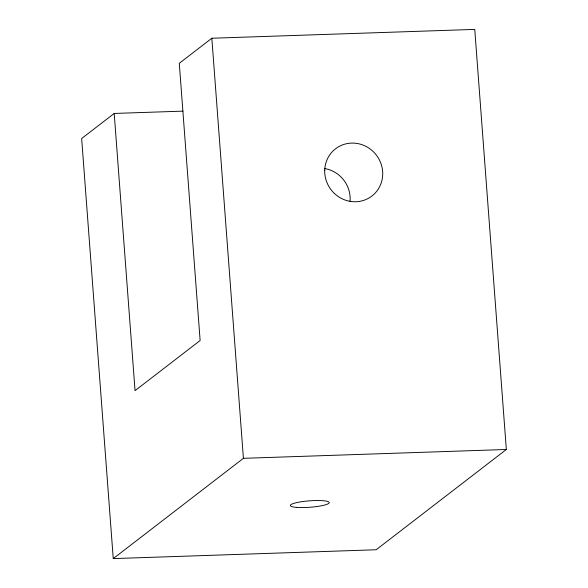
<?xml version="1.0" encoding="UTF-8"?>
<svg xmlns="http://www.w3.org/2000/svg" width="588" height="588" viewBox="0 0 588 588"><rect width="100%" height="100%" fill="white"/><g stroke="black" fill="none" stroke-linecap="round" stroke-linejoin="round"><path stroke-width="0.88" d="M114.204 113.447L81.658 138.518L113.249 558.6L376.166 549.758L506.341 449.482L474.751 29.4L211.834 38.242L179.289 63.313L200.133 340.511L135.049 390.645L114.204 113.447L182.912 111.139M113.249 558.6L243.417 458.324L506.341 449.482M211.834 38.242L243.417 458.324M324.679 168.55A29.812 28.518 52.4 0 1 350.051 201.441M324.723 170.16A29.812 28.518 52.4 0 0 367.346 198.884A29.812 28.518 52.4 0 0 369.066 148.22A29.812 28.518 52.4 0 0 324.723 170.16M296.425 507.363A19.514 3.219 -4.3 0 0 328.721 503.401A19.514 3.219 -4.3 0 0 304.231 501.351A19.514 3.219 -4.3 0 0 296.425 507.363"/></g></svg>
